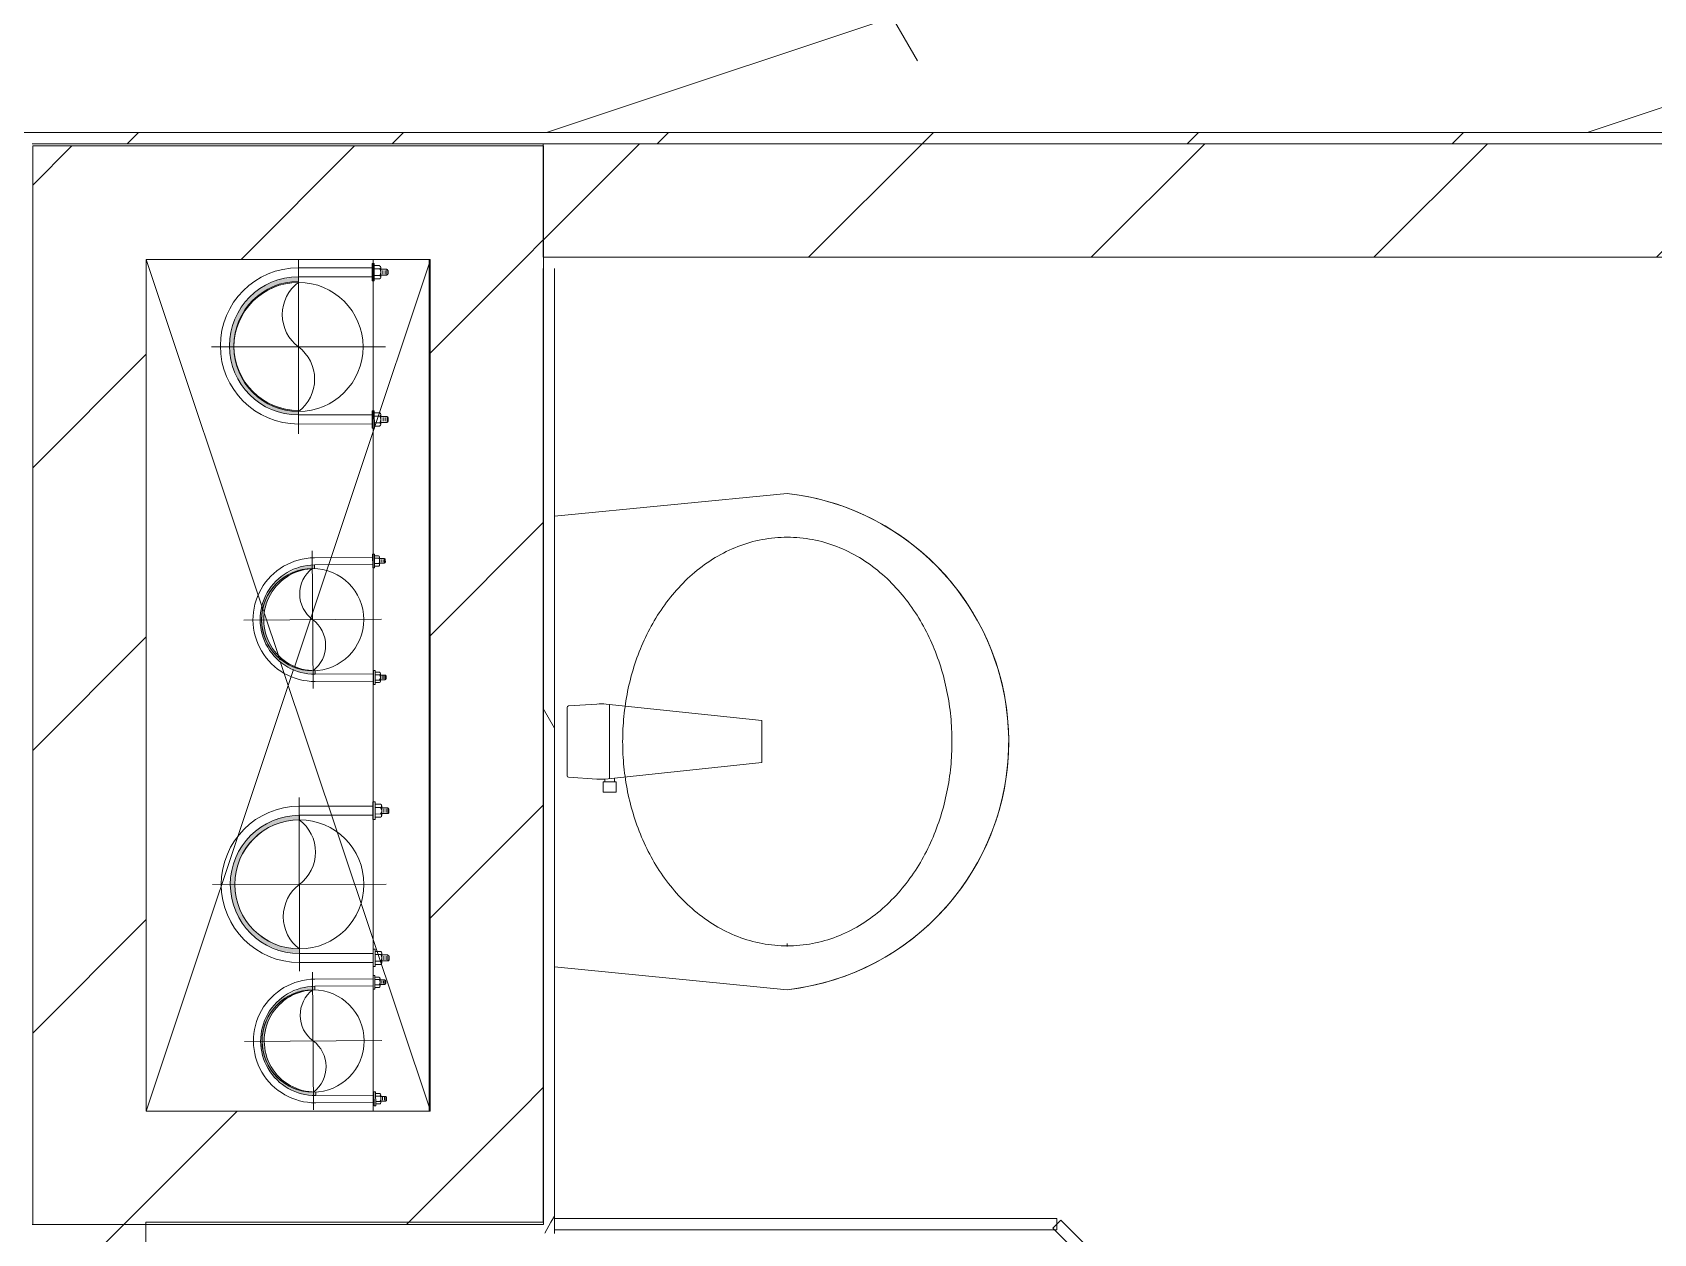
# Model space of a CAD drawing. Header units: millimetres. Extents: x 5357 to 259384, y -16348 to 109893.
# Drawn here: x 46653 to 48080, y 57677 to 58735 of the extents above; entities that cross this region are included whole.
import ezdxf

# ---------------------------------------------------------------- set-up
doc = ezdxf.new("R2010")
doc.units = ezdxf.units.MM
doc.linetypes.add('IMPORT-CENTER _3_', pattern=[10.16, 6.35, -1.27, 1.27, -1.27])
for name, color, linetype, lineweight in [('0-1', 7, 'Continuous', 5), ('0-2', 53, 'Continuous', 9), ('A-FLOR-PATT-1', 10, 'Continuous', 9), ('A-GLAZ-CURT-1', 254, 'Continuous', 9), ('A-GLAZ-CURT-2', 53, 'Continuous', 9), ('A-WALL-1', 9, 'Continuous', 18), ('A-WALL-3', 113, 'Continuous', 18), ('A-WALL-PATT', 111, 'Continuous', 9), ('A-WALL-PATT-1', 10, 'Continuous', 9), ('A-WALL-PATT-2', 53, 'Continuous', 9), ('G-IMPT', 8, 'Continuous', 9), ('G-IMPT-2', 8, 'IMPORT-CENTER _3_', 9), ('I-WALL-1', 9, 'Continuous', 18), ('M-EQPM', 50, 'Continuous', 9), ('P-SANR-FIXT-1', 254, 'Continuous', 9), ('P-SANR-FIXT-2', 53, 'Continuous', 9), ('P-SANR-FIXT-3', 221, 'Continuous', 9)]:
    doc.layers.add(name, color=color, linetype=linetype, lineweight=lineweight)
pattern_1 = [(45, (0, 0), (-124.4508, 124.4508), [])]
pattern_2 = [(0, (0, 0), (894.08, 223.52), [73.762, -596.798, 73.762, -596.798, -3576.32]), (0, (0, 0), (894.08, 223.52), [-1341.12, 73.762, -1267.358, 73.762, -596.798, -1564.64]), (0, (0, 0), (894.08, 223.52), [-3352.8, 73.762, -373.278, 73.762, -1043.838]), (120, (335.28, 111.76), (-640.614, 662.536), [73.762, -596.798, 73.762, -4173.118]), (120, (335.28, 111.76), (-640.614, 662.536), [-744.322, -596.798, 73.762, -1267.358, -2235.2]), (120, (335.28, 111.76), (-640.614, 662.536), [-2682.24, 73.762, -596.798, 73.762, -1490.878]), (120, (335.28, 111.76), (-640.614, 662.536), [-3426.562, -373.278, 73.762, -1043.838]), (240, (447.04, 558.8), (-253.466, -886.056), [73.762, -596.798, 73.762, -4173.118]), (240, (447.04, 558.8), (-253.466, -886.056), [-744.322, -596.798, 73.762, -1267.358, -2235.2]), (240, (447.04, 558.8), (-253.466, -886.056), [-2682.24, 73.762, -596.798, 73.762, -1490.878]), (240, (447.04, 558.8), (-253.466, -886.056), [-3426.562, -373.278, 73.762, -1043.838])]

# ---------------------------------------------------------------- blocks, each defined once
blk = doc.blocks.new('bonruatreo - Chậu rửa-401074-TKCS_MB CẢNH QUAN CÂY XANH')
at = {"layer": 'P-SANR-FIXT-2'}
for p, q in [((198.4, 0), (-198.4, 0)), ((165, 0), (-165, 0)), ((218.6, -205), (198.4, 0)), ((-198.4, 0), (-218.6, -205)), ((-180.6, -205), (-177.8, -205))]:
    blk.add_line(p, q, dxfattribs=at)
at = {"layer": 'P-SANR-FIXT-2', "flags": 128}
blk.add_lwpolyline([(218.6, -205), (217.4, -213.7), (215.9, -222.4), (214, -231), (211.8, -239.5), (209.3, -247.9), (206.4, -256.2), (203.2, -264.4), (199.6, -272.5), (195.8, -280.4), (191.6, -288.1), (187.1, -295.7), (182.3, -303.1), (177.3, -310.3), (171.9, -317.3), (166.3, -324.1), (160.4, -330.6), (154.2, -336.9), (147.8, -342.9), (141.2, -348.7), (134.3, -354.2), (127.3, -359.4), (120, -364.4), (112.5, -369), (104.9, -373.4), (97.1, -377.4), (89.1, -381.2), (81, -384.6), (72.7, -387.6), (64.4, -390.4), (55.9, -392.8), (47.3, -394.8), (38.7, -396.6), (30, -397.9), (21.3, -399), (12.5, -399.6), (3.7, -400), (-5.1, -399.9), (-13.9, -399.6), (-22.6, -398.8), (-31.4, -397.8), (-40.1, -396.3), (-48.7, -394.5), (-57.2, -392.4), (-65.7, -390), (-74, -387.2), (-82.2, -384.1), (-90.3, -380.6), (-98.3, -376.8), (-106.1, -372.7), (-113.7, -368.3), (-121.1, -363.6), (-128.4, -358.7), (-135.4, -353.4), (-142.2, -347.8), (-148.8, -342), (-155.2, -335.9), (-161.3, -329.6), (-167.2, -323), (-172.8, -316.2), (-178.1, -309.2), (-183.1, -302), (-187.8, -294.6), (-192.2, -287), (-196.4, -279.2), (-200.2, -271.3), (-203.7, -263.2), (-206.8, -255), (-209.7, -246.6), (-212.2, -238.2), (-214.3, -229.7), (-216.1, -221.1), (-217.6, -212.4), (-218.6, -205)], dxfattribs=at)
at = {"layer": 'P-SANR-FIXT-2'}
blk.add_arc((0, -180), 220, 186.525, 353.475, dxfattribs=at)
for points in [[(-180, -205), (-180, -197.6), (-178.6, -182.7), (-172.4, -161.2), (-162.5, -141.1), (-149.4, -123), (-133.8, -107), (-116.1, -93.4), (-96.9, -82.1), (-76.5, -73.2), (-55.2, -66.5), (-33.3, -62.1), (-11.2, -59.9), (11.1, -59.9), (33.3, -62.1), (55.2, -66.5), (76.5, -73.2), (96.9, -82.1), (116.1, -93.4), (133.8, -107.1), (149.5, -123), (162.5, -141.2), (172.4, -161.2), (178.6, -182.7), (180, -197.6), (180, -205)], [(180, -205), (180, -212.4), (178.6, -227.3), (172.4, -248.8), (162.5, -268.8), (149.5, -287), (133.8, -302.9), (116.1, -316.6), (96.9, -327.9), (76.5, -336.8), (55.2, -343.5), (33.3, -347.9), (11.1, -350.1), (-11.2, -350.1), (-33.3, -347.9), (-55.2, -343.5), (-76.5, -336.8), (-96.9, -327.9), (-116.1, -316.6), (-133.8, -303), (-149.4, -287), (-162.5, -268.9), (-172.4, -248.8), (-178.6, -227.3), (-180, -212.4), (-180, -205)]]:
    blk.add_open_spline(points, degree=3, dxfattribs=at)
at = {"layer": 'P-SANR-FIXT-3'}
for p, q in [((-33, -37.3), (-31.4, -12.2)), ((-30.2, -11), (30.2, -11)), ((31.4, -12.2), (33, -37.3)), ((-44.7, -42.8), (-35.6, -42.8)), ((-44.7, -54.2), (-44.7, -42.8)), ((-35.6, -54.2), (-44.7, -54.2)), ((-35.6, -42.8), (-35.6, -44.2)), ((-35.6, -44.2), (-33.1, -44.2)), ((-35.6, -44.2), (-35.6, -52.9)), ((-35.6, -52.9), (-35.6, -54.2)), ((-32.2, -52.9), (-35.6, -52.9)), ((-32.2, -52.9), (-33.1, -44.2)), ((32.7, -48.5), (-32.7, -48.5)), ((-18.5, -182.5), (-32.2, -52.9)), ((33, -45.4), (18.5, -182.5)), ((18.5, -182.5), (-18.5, -182.5))]:
    blk.add_line(p, q, dxfattribs=at)
for centre, radius, start, end in [((-30.1, -12.3), 1.3, 91.2278, 176.4003), ((30.1, -12.3), 1.3, 3.5997, 88.7722), ((5.5, -41.4), 38.7, 173.966, 184.1457), ((-5.5, -41.4), 38.7, 353.966, 6.034)]:
    blk.add_arc(centre, radius, start, end, dxfattribs=at)
blk = doc.blocks.new('System Panel - Glazed-580253-TKCS_MB CẢNH QUAN CÂY XANH')
at = {"layer": 'A-GLAZ-CURT-2'}
for p, q in [((352.2, 5), (-352.2, 5)), ((-352.2, 5), (-352.2, -5)), ((352.2, -5), (352.2, 5)), ((-352.2, -5), (352.2, -5))]:
    blk.add_line(p, q, dxfattribs=at)
blk = doc.blocks.new('System Panel - Glazed-918428-TKCS_MB CẢNH QUAN CÂY XANH')
at = {"layer": 'A-GLAZ-CURT-2'}
for p, q in [((221.2, 5), (-221.2, 5)), ((-221.2, 5), (-221.2, -5)), ((221.2, -5), (221.2, 5)), ((-221.2, -5), (221.2, -5))]:
    blk.add_line(p, q, dxfattribs=at)
blk = doc.blocks.new('NCV_TKTC_TANG 1_rvt-1-TKCS_MB CẢNH QUAN CÂY XANH')
at = {"layer": 'A-FLOR-PATT-1'}
h = blk.add_hatch(dxfattribs=at)
h.set_pattern_fill('FP_5', color=256, style=0, pattern_type=2)
h.set_pattern_definition([(0, (0, 0), (1788.16, 447.04), [73.762, -1267.358, 73.762, -1267.358, -7152.64]), (0, (0, 0), (1788.16, 447.04), [-2682.24, 73.762, -2608.478, 73.762, -1267.358, -3129.28]), (0, (0, 0), (1788.16, 447.04), [-6705.6, 73.762, -820.318, 73.762, -2161.438]), (120, (670.56, 223.5), (-1281.228, 1325.072), [73.762, -1267.358, 73.762, -8419.998]), (120, (670.56, 223.5), (-1281.228, 1325.072), [-1414.882, -1267.358, 73.762, -2608.478, -4470.4]), (120, (670.56, 223.5), (-1281.228, 1325.072), [-5364.48, 73.762, -1267.358, 73.762, -3055.518]), (120, (670.56, 223.5), (-1281.228, 1325.072), [-6779.362, -820.318, 73.762, -2161.438]), (240, (894.1, 1117.6), (-506.932, -1772.112), [73.762, -1267.358, 73.762, -8419.998]), (240, (894.1, 1117.6), (-506.932, -1772.112), [-1414.882, -1267.358, 73.762, -2608.478, -4470.4]), (240, (894.1, 1117.6), (-506.932, -1772.112), [-5364.48, 73.762, -1267.358, 73.762, -3055.518]), (240, (894.1, 1117.6), (-506.932, -1772.112), [-6779.362, -820.318, 73.762, -2161.438])])
h.paths.add_polyline_path([(45502.6, 58636.9), (45552.6, 58636.9), (45552.6, 58646.9), (49052.6, 58646.9), (49052.6, 61626.9), (48312.4, 61626.9), (48312.4, 61176.6), (47862.4, 61176.6), (47860.7, 59675.3), (47858.6, 59659.3), (47847.5, 59632.5), (47829.8, 59609.5), (47806.8, 59591.8), (47780, 59580.7), (47751.3, 59576.9), (46323.8, 59576.9), (46295.1, 59580.7), (46268.3, 59591.8), (46245.3, 59609.5), (46227.6, 59632.5), (46216.5, 59659.3), (46212.7, 59688), (46212.7, 61176.6), (45762.7, 61176.6), (45762.6, 61501.9), (45212.6, 61501.9), (45212.6, 60051.9), (44662.6, 60051.9), (44662.6, 58646.9), (44752.6, 58646.9), (44752.6, 58636.9), (45212.6, 58636.9)])
h = blk.add_hatch(dxfattribs=at)
h.set_pattern_fill('FP_4', color=256, style=0, pattern_type=2)
h.set_pattern_definition([(216.87, (366.52, 916.3), (2748.89673, 1832.6049), [458.15, -4123.35]), (206.565, (916.3, 641.4), (-916.3012, -916.2996), [1024.455, -1024.455]), (198.435, (916.3, 183.26), (-1832.5985, -916.302), [579.52, -2318.076])])
h.paths.add_polyline_path([(45502.6, 58636.9), (45552.6, 58636.9), (45552.6, 58646.9), (49052.6, 58646.9), (49052.6, 61626.9), (48312.4, 61626.9), (48312.4, 61176.6), (47862.4, 61176.6), (47860.7, 59675.3), (47858.6, 59659.3), (47847.5, 59632.5), (47829.8, 59609.5), (47806.8, 59591.8), (47780, 59580.7), (47751.3, 59576.9), (46323.8, 59576.9), (46295.1, 59580.7), (46268.3, 59591.8), (46245.3, 59609.5), (46227.6, 59632.5), (46216.5, 59659.3), (46212.7, 59688), (46212.7, 61176.6), (45762.7, 61176.6), (45762.6, 61501.9), (45212.6, 61501.9), (45212.6, 60051.9), (44662.6, 60051.9), (44662.6, 58646.9), (44752.6, 58646.9), (44752.6, 58636.9), (45212.6, 58636.9)])
at = {"layer": 'A-WALL-PATT-1'}
h = blk.add_hatch(dxfattribs=at)
h.set_pattern_fill('FP_2', color=256, style=0, pattern_type=2)
h.set_pattern_definition(pattern_1)
h.paths.add_polyline_path([(47117.1, 58536.9), (49052.6, 58536.9), (49052.6, 58636.9), (47102.6, 58636.9), (47102.6, 58536.9)])
h = blk.add_hatch(dxfattribs=at)
h.set_pattern_fill('FP_11', color=256, style=0, pattern_type=2)
h.set_pattern_definition(pattern_2)
h.paths.add_polyline_path([(47112.6, 57686.9), (47112.6, 58526.9), (47102.6, 58526.9), (47102.6, 57686.9)])
h = blk.add_hatch(dxfattribs=at)
h.set_pattern_fill('FP_2', color=256, style=0, pattern_type=2)
h.set_pattern_definition(pattern_1)
h.paths.add_polyline_path([(46652.6, 56836.9), (46752.6, 56836.9), (46752.6, 57684.9), (46652.6, 57684.9), (46652.6, 57129.1)])
h = blk.add_hatch(dxfattribs=at)
h.set_pattern_fill('FP_11', color=256, style=0, pattern_type=2)
h.set_pattern_definition(pattern_2)
h.paths.add_polyline_path([(46762.6, 56746.9), (46762.6, 57686.9), (46752.6, 57686.9), (46752.6, 56746.9)])
h = blk.add_hatch(dxfattribs=at)
h.set_pattern_fill('FP_11', color=256, style=0, pattern_type=2)
h.set_pattern_definition(pattern_2)
h.paths.add_polyline_path([(47112.6, 57676.9), (47112.6, 57686.9), (46762.6, 57686.9), (46762.6, 57676.9)])
at = {"layer": 'A-WALL-PATT-2'}
h = blk.add_hatch(dxfattribs=at)
h.set_pattern_fill('FP_10', color=256, style=0, pattern_type=2)
h.set_pattern_definition([(45, (0, 0), (-116.67262, 116.67262), [])])
h.paths.add_polyline_path([(45552.6, 58636.9), (49052.6, 58636.9), (49052.6, 58646.9), (45552.6, 58646.9)])
h.paths.add_polyline_path([(44752.6, 58636.9), (44752.6, 58646.9), (44652.6, 58646.9), (44652.6, 58636.9)])
at = {"layer": 'A-WALL-1'}
for p, q in [((49052.6, 58636.9), (47102.6, 58636.9)), ((47102.6, 58636.9), (47102.6, 58536.9)), ((47102.6, 58536.9), (49052.6, 58536.9)), ((46752.6, 57684.9), (46652.6, 57684.9)), ((46752.6, 56836.9), (46752.6, 57684.9))]:
    blk.add_line(p, q, dxfattribs=at)
at = {"layer": 'I-WALL-1'}
for p, q in [((49042.6, 58646.9), (45552.6, 58646.9)), ((46652.6, 58636.9), (49052.6, 58636.9)), ((47102.6, 58526.9), (47102.6, 57686.9)), ((47112.6, 58308.7), (47112.6, 58526.9)), ((47112.6, 57686.9), (47112.6, 57911.9)), ((46762.6, 57686.9), (46752.6, 57686.9)), ((46752.6, 57686.9), (46752.6, 56836.9)), ((47102.6, 57686.9), (46762.6, 57686.9)), ((47112.6, 57676.9), (47112.6, 57686.9))]:
    blk.add_line(p, q, dxfattribs=at)
at = {"layer": 'A-GLAZ-CURT-1'}
for name, p, rotation in [('System Panel - Glazed-918428-TKCS_MB CẢNH QUAN CÂY XANH', (47333.7, 57685.3), 180), ('System Panel - Glazed-580253-TKCS_MB CẢNH QUAN CÂY XANH', (47803.9, 57436.3), 135.0000000000004)]:
    blk.add_blockref(name, p, dxfattribs=dict(at, rotation=rotation))
at = {"layer": 'P-SANR-FIXT-1', "rotation": 90.00000000000044}
blk.add_blockref('bonruatreo - Chậu rửa-401074-TKCS_MB CẢNH QUAN CÂY XANH', (47112.6, 58110.3), dxfattribs=at)
blk = doc.blocks.new('TKTC_XREF_251221_MB TANG 1 - TKTC_XREF_260130_MB TANG 1_dwg_CUM U_DN100-4202115-TKCS_MB CẢNH QUAN CÂY XANH')
at = {"layer": 'G-IMPT'}
blk.add_hatch(color=256, dxfattribs=at).paths.add_polyline_path([(0, -61), (0, -57), (14.8, -55.1), (28.5, -49.4), (40.3, -40.3), (49.4, -28.5), (55.1, -14.8), (57, 0), (55.1, 14.8), (49.4, 28.5), (40.3, 40.3), (28.5, 49.4), (14.8, 55.1), (0, 57), (0, 61), (15.8, 58.9), (36.8, 48), (43.1, 43.1), (52.8, 30.5), (58.9, 15.8), (61, 0), (58.9, -15.8), (52.8, -30.5), (43.1, -43.1), (30.5, -52.8), (15.8, -58.9)])
for p, q in [((-79.1, 66.6), (-79.1, 63.4)), ((-76.6, 66.6), (-76.6, 63.4)), ((-74.6, 66.6), (-74.6, 63.4)), ((-72.7, 69.3), (-72.7, 60.7)), ((-66.9, 67.9), (-71.7, 67.9)), ((-66.9, 62.1), (-71.7, 62.1)), ((-65, 69), (0, 69)), ((-79.1, -63.4), (-79.1, -66.6)), ((-76.6, -63.4), (-76.6, -66.6)), ((-74.6, -63.4), (-74.6, -66.6)), ((-72.7, -60.7), (-72.7, -69.3)), ((-66.9, -62.1), (-71.7, -62.1)), ((-66.9, -67.9), (-71.7, -67.9)), ((-65, -69), (0, -69))]:
    blk.add_line(p, q, dxfattribs=at)
at = {"layer": 'G-IMPT', "flags": 128}
for points in [[(-66.9, 70.8), (-66.9, 72.7), (-65, 72.7), (-65, 57.3), (-66.9, 57.3), (-66.9, 59.2)], [(-72.7, 67.6), (-78.1, 67.6), (-78.1, 62.4), (-72.7, 62.4)], [(-71.7, 59.2), (-66.9, 59.2), (-66.9, 70.8), (-71.7, 70.8)], [(-65, 61), (0, 61), (0, 57)], [(-72.7, -62.4), (-78.1, -62.4), (-78.1, -67.6), (-72.7, -67.6)], [(-71.7, -70.8), (-66.9, -70.8), (-66.9, -59.2), (-71.7, -59.2)], [(-66.9, -59.2), (-66.9, -57.3), (-65, -57.3), (-65, -72.7), (-66.9, -72.7), (-66.9, -70.8)], [(-65, -61), (0, -61), (0, -57)]]:
    blk.add_lwpolyline(points, dxfattribs=at)
at = {"layer": 'G-IMPT'}
for centre, radius, start, end in [((-78.1, 66.6), 0.96, 90, 180), ((-78.1, 63.4), 0.96, 180, 270), ((-71.1, 69.3), 1.56, 112.6199, 247.3801), ((-67.9, 65), 4.8, 143.1301, 216.8699), ((-71.1, 60.7), 1.56, 112.6199, 247.3801), ((0, 0), 69, 270, 90), ((0, 0), 61, 270, 90), ((0, 0), 57, 270, 90), ((-78.1, -63.4), 0.96, 90, 180), ((-78.1, -66.6), 0.96, 180, 270), ((-71.1, -60.7), 1.56, 112.6199, 247.3801), ((-67.9, -65), 4.8, 143.1301, 216.8699), ((-71.1, -69.3), 1.56, 112.6199, 247.3801)]:
    blk.add_arc(centre, radius, start, end, dxfattribs=at)
blk = doc.blocks.new('TKTC_XREF_251221_MB TANG 1 - TKTC_XREF_260130_MB TANG 1_dwg_$cc-4202117-TKCS_MB CẢNH QUAN CÂY XANH')
at = {"layer": 'G-IMPT'}
blk.add_circle((0, 0), 0.5, dxfattribs=at)
for centre, radius, start, end in [((0, 0), 0.5, 90, 270), ((0.188, 0.25), 0.313, 126.8699, 233.1301), ((-0.188, -0.25), 0.313, 306.8699, 53.1301)]:
    blk.add_arc(centre, radius, start, end, dxfattribs=at)
at = {"layer": 'G-IMPT-2'}
for p, q in [((0, -0.673), (0, 0.673)), ((-0.673, 0), (0.673, 0))]:
    blk.add_line(p, q, dxfattribs=at)
blk = doc.blocks.new('TKTC_XREF_251221_MB TANG 1 - TKTC_XREF_260130_MB TANG 1_dwg_$cc-4202122-TKCS_MB CẢNH QUAN CÂY XANH')
at = {"layer": 'G-IMPT'}
blk.add_circle((0, 0), 0.5, dxfattribs=at)
for centre, radius, start, end in [((0, 0), 0.5, 90, 270), ((0.188, 0.25), 0.313, 126.8699, 233.1301), ((-0.188, -0.25), 0.313, 306.8699, 53.1301)]:
    blk.add_arc(centre, radius, start, end, dxfattribs=at)
at = {"layer": 'G-IMPT-2'}
for p, q in [((0, -0.673), (0, 0.673)), ((-0.673, 0), (0.673, 0))]:
    blk.add_line(p, q, dxfattribs=at)
blk = doc.blocks.new('TKTC_XREF_251221_MB TANG 1 - TKTC_XREF_260130_MB TANG 1_dwg_CUM U_DN100-4202112-TKCS_MB CẢNH QUAN CÂY XANH')
at = {"layer": 'G-IMPT'}
blk.add_hatch(color=256, dxfattribs=at).paths.add_polyline_path([(0, 61), (0, 57), (14.8, 55.1), (28.5, 49.4), (40.3, 40.3), (49.4, 28.5), (55.1, 14.8), (57, 0), (55.1, -14.8), (49.4, -28.5), (40.3, -40.3), (28.5, -49.4), (14.8, -55.1), (0, -57), (0, -61), (15.8, -58.9), (30.5, -52.8), (43.1, -43.1), (52.8, -30.5), (58.9, -15.8), (61, 0), (58.9, 15.8), (52.8, 30.5), (43.1, 43.1), (30.5, 52.8), (15.8, 58.9)])
for p, q in [((-79.1, 66.6), (-79.1, 63.4)), ((-76.6, 66.6), (-76.6, 63.4)), ((-74.6, 66.6), (-74.6, 63.4)), ((-72.7, 69.3), (-72.7, 60.7)), ((-66.9, 67.9), (-71.7, 67.9)), ((-66.9, 62.1), (-71.7, 62.1)), ((-65, 69), (0, 69)), ((-79.1, -63.4), (-79.1, -66.6)), ((-76.6, -63.4), (-76.6, -66.6)), ((-74.6, -63.4), (-74.6, -66.6)), ((-72.7, -60.7), (-72.7, -69.3)), ((-66.9, -62.1), (-71.7, -62.1)), ((-66.9, -67.9), (-71.7, -67.9)), ((-65, -69), (0, -69))]:
    blk.add_line(p, q, dxfattribs=at)
at = {"layer": 'G-IMPT', "flags": 128}
for points in [[(-66.9, 70.8), (-66.9, 72.7), (-65, 72.7), (-65, 57.3), (-66.9, 57.3), (-66.9, 59.2)], [(-72.7, 67.6), (-78.1, 67.6), (-78.1, 62.4), (-72.7, 62.4)], [(-71.7, 59.2), (-66.9, 59.2), (-66.9, 70.8), (-71.7, 70.8)], [(-65, 61), (0, 61), (0, 57)], [(-65, -61), (0, -61), (0, -57)], [(-72.7, -62.4), (-78.1, -62.4), (-78.1, -67.6), (-72.7, -67.6)], [(-71.7, -70.8), (-66.9, -70.8), (-66.9, -59.2), (-71.7, -59.2)], [(-66.9, -59.2), (-66.9, -57.3), (-65, -57.3), (-65, -72.7), (-66.9, -72.7), (-66.9, -70.8)]]:
    blk.add_lwpolyline(points, dxfattribs=at)
at = {"layer": 'G-IMPT'}
for centre, radius, start, end in [((-78.1, 66.6), 0.96, 90, 180), ((-78.1, 63.4), 0.96, 180, 270), ((-71.1, 69.3), 1.56, 112.6199, 247.3801), ((-67.9, 65), 4.8, 143.1301, 216.8699), ((-71.1, 60.7), 1.56, 112.6199, 247.3801), ((0, 0), 69, 270, 90), ((0, 0), 61, 270, 90), ((0, 0), 57, 270, 90), ((-78.1, -63.4), 0.96, 90, 180), ((-78.1, -66.6), 0.96, 180, 270), ((-71.1, -60.7), 1.56, 112.6199, 247.3801), ((-67.9, -65), 4.8, 143.1301, 216.8699), ((-71.1, -69.3), 1.56, 112.6199, 247.3801)]:
    blk.add_arc(centre, radius, start, end, dxfattribs=at)
blk = doc.blocks.new('TKTC_XREF_251221_MB TANG 1 - TKTC_XREF_260130_MB TANG 1_dwg_$cc-V298-TKCS_MB CẢNH QUAN CÂY XANH')
at = {"layer": 'G-IMPT'}
blk.add_circle((0, 0), 0.5, dxfattribs=at)
for centre, radius, start, end in [((0, 0), 0.5, 90, 270), ((0.188, 0.25), 0.313, 126.8699, 233.1301), ((-0.188, -0.25), 0.313, 306.8699, 53.1301)]:
    blk.add_arc(centre, radius, start, end, dxfattribs=at)
at = {"layer": 'G-IMPT-2'}
for p, q in [((0, -0.673), (0, 0.673)), ((-0.673, 0), (0.673, 0))]:
    blk.add_line(p, q, dxfattribs=at)
blk = doc.blocks.new('TKTC_XREF_251221_MB TANG 1 - TKTC_XREF_260130_MB TANG 1_dwg_$cc-4202118-TKCS_MB CẢNH QUAN CÂY XANH')
at = {"layer": 'G-IMPT'}
blk.add_circle((0, 0), 0.5, dxfattribs=at)
for centre, radius, start, end in [((0, 0), 0.5, 90, 270), ((0.188, 0.25), 0.313, 126.8699, 233.1301), ((-0.188, -0.25), 0.313, 306.8699, 53.1301)]:
    blk.add_arc(centre, radius, start, end, dxfattribs=at)
at = {"layer": 'G-IMPT-2'}
for p, q in [((0, -0.673), (0, 0.673)), ((-0.673, 0), (0.673, 0))]:
    blk.add_line(p, q, dxfattribs=at)
blk = doc.blocks.new('TKTC_XREF_251221_MB TANG 1 - TKTC_XREF_260130_MB TANG 1_dwg-4202109-TKCS_MB CẢNH QUAN CÂY XANH')
at = {"layer": 'G-IMPT'}
blk.add_line((-156149.6, -342811.7), (-156149.6, -343561.8), dxfattribs=at)
at = {"layer": 'G-IMPT', "flags": 128}
blk.add_lwpolyline([(-156159, -343561.8), (-156198.7, -343561.5), (-156198.7, -342811.8)], dxfattribs=at)
for name, p, xscale, yscale, zscale, rotation in [('TKTC_XREF_251221_MB TANG 1 - TKTC_XREF_260130_MB TANG 1_dwg_$cc-V298-TKCS_MB CẢNH QUAN CÂY XANH', (-156264.6, -342888.7), 113.7150000000092, 113.7150000000092, 113.7150000000092, 0.04476088158440977), ('TKTC_XREF_251221_MB TANG 1 - TKTC_XREF_260130_MB TANG 1_dwg_CUM U_DN100-4202112-TKCS_MB CẢNH QUAN CÂY XANH', (-156264.6, -342887.8), 0.9975000000000005, 0.9975000000000005, 0.9975000000000005, 180.0467435561312), ('TKTC_XREF_251221_MB TANG 1 - TKTC_XREF_260130_MB TANG 1_dwg_$cc-4202118-TKCS_MB CẢNH QUAN CÂY XANH', (-156252.1, -343128.9), 90.0000000000512, 90.0000000000512, 90.0000000000512, 0.419778997776333), ('TKTC_XREF_251221_MB TANG 1 - TKTC_XREF_260130_MB TANG 1_dwg_CUM U_DN100-4202112-TKCS_MB CẢNH QUAN CÂY XANH', (-156263.8, -343362.1), 0.9974999999999966, 0.9974999999999966, 0.9974999999999966, 180.0467435564899), ('TKTC_XREF_251221_MB TANG 1 - TKTC_XREF_260130_MB TANG 1_dwg_$cc-4202117-TKCS_MB CẢNH QUAN CÂY XANH', (-156251.7, -343500), 90.0000000000512, 90.0000000000512, 90.0000000000512, 0.419778997776333)]:
    blk.add_blockref(name, p, dxfattribs=dict(xscale=xscale, yscale=yscale, zscale=zscale, rotation=rotation))
at = {"extrusion": (0, 0, -1)}
for name, p, xscale, yscale, zscale, rotation in [('TKTC_XREF_251221_MB TANG 1 - TKTC_XREF_260130_MB TANG 1_dwg_CUM U_DN100-4202115-TKCS_MB CẢNH QUAN CÂY XANH', (156250.2, -343128.9), 0.7894736842105242, 0.7894736842105242, -0.7894736842105241, 359.5802210006287), ('TKTC_XREF_251221_MB TANG 1 - TKTC_XREF_260130_MB TANG 1_dwg_$cc-4202122-TKCS_MB CẢNH QUAN CÂY XANH', (156263.8, -343362.1), 113.7150000000092, 113.7150000000092, -113.7150000000092, 179.9532564459116), ('TKTC_XREF_251221_MB TANG 1 - TKTC_XREF_260130_MB TANG 1_dwg_CUM U_DN100-4202115-TKCS_MB CẢNH QUAN CÂY XANH', (156249.8, -343500), 0.7894736842105242, 0.7894736842105242, -0.7894736842105241, 359.5802210006287)]:
    blk.add_blockref(name, p, dxfattribs=dict(at, xscale=xscale, yscale=yscale, zscale=zscale, rotation=rotation))
blk = doc.blocks.new('TKTC_XREF_251221_MB TANG 1 - TKTC_XREF_251221_MB TANG 1-2038492-TKCS_MB CẢNH QUAN CÂY XANH')
blk.add_blockref('TKTC_XREF_251221_MB TANG 1 - TKTC_XREF_260130_MB TANG 1_dwg-4202109-TKCS_MB CẢNH QUAN CÂY XANH', (169499.1, 384109.7))

msp = doc.modelspace()

# ---------------------------------------------------------------- hatches: boundary and pattern name
at = {"layer": 'A-WALL-PATT'}
h = msp.add_hatch(dxfattribs=at)
h.set_pattern_fill('FP_1', color=256, style=0, pattern_type=2)
h.set_pattern_definition(pattern_1)
h.paths.add_polyline_path([(46753, 57684.9), (46753, 58634.9), (46653, 58634.9), (46653, 57684.9)])
h = msp.add_hatch(dxfattribs=at)
h.set_pattern_fill('FP_1', color=256, style=0, pattern_type=2)
h.set_pattern_definition(pattern_1)
h.paths.add_polyline_path([(47003, 58534.9), (47103, 58534.9), (47103, 58634.9), (46753, 58634.9), (46753, 58534.9)])
h = msp.add_hatch(dxfattribs=at)
h.set_pattern_fill('FP_1', color=256, style=0, pattern_type=2)
h.set_pattern_definition(pattern_1)
h.paths.add_polyline_path([(47003, 57784.9), (47103, 57784.9), (47103, 58534.9), (47003, 58534.9), (47003, 58115.3)])
h = msp.add_hatch(dxfattribs=at)
h.set_pattern_fill('FP_1', color=256, style=0, pattern_type=2)
h.set_pattern_definition(pattern_1)
h.paths.add_polyline_path([(47103, 57684.9), (47103, 57784.9), (46753, 57784.9), (46753, 57684.9)])

# ---------------------------------------------------------------- linework, layer by layer
at = {"layer": '0-2'}
for p, q in [((46854.9, 58229.6), (46752.9, 58534.9)), ((46883.8, 58176.8), (47003, 58533.8)), ((46856.4, 58225.1), (46854.9, 58229.6)), ((46869.4, 58186.1), (46857.2, 58222.7)), ((46870.7, 58182.2), (46869.6, 58185.4)), ((47003, 57785.9), (46871.1, 58180.9)), ((46752.9, 57784.9), (46882.8, 58173.8))]:
    msp.add_line(p, q, dxfattribs=at)
at = {"layer": 'A-WALL-3'}
for p, q in [((46653, 58634.9), (46653, 57684.9)), ((47103, 58634.9), (46653, 58634.9)), ((47103, 57684.9), (47103, 58634.9)), ((46753, 57784.9), (46753, 58534.9)), ((46753, 58534.9), (47003, 58534.9)), ((47003, 58534.9), (47003, 57784.9)), ((47003, 57784.9), (46753, 57784.9)), ((46653, 57684.9), (47103, 57684.9))]:
    msp.add_line(p, q, dxfattribs=at)

# ---------------------------------------------------------------- block references
at = {"layer": '0-1'}
msp.add_blockref('NCV_TKTC_TANG 1_rvt-1-TKCS_MB CẢNH QUAN CÂY XANH', (0, 0), dxfattribs=at)
at = {"layer": 'M-EQPM'}
msp.add_blockref('TKTC_XREF_251221_MB TANG 1 - TKTC_XREF_251221_MB TANG 1-2038492-TKCS_MB CẢNH QUAN CÂY XANH', (33652.6, 17236.9), dxfattribs=at)

doc.saveas('drawing.dxf')
